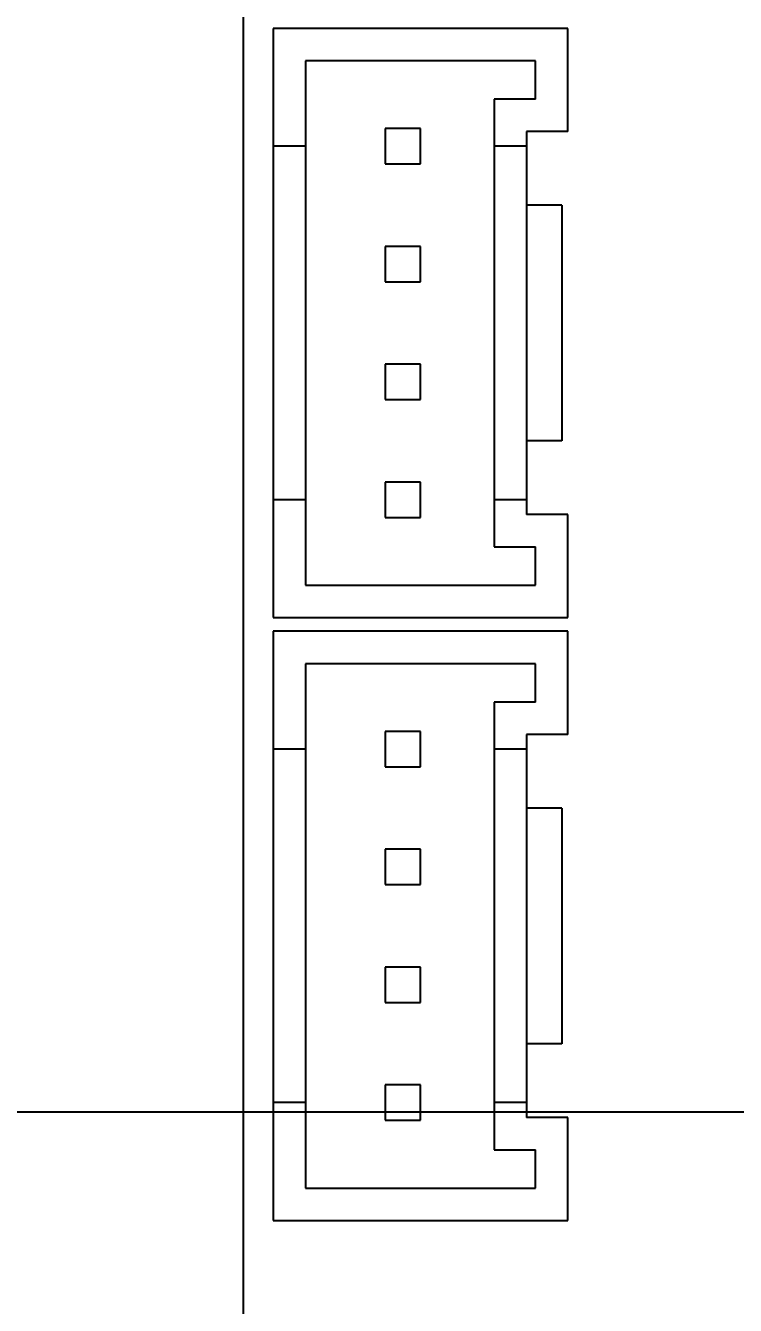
# Model space of a CAD drawing. Header units: inches. Extents: x -36 to 490, y -51 to 98.
# Drawn here: x 329.67 to 341.72, y -10.34 to 11.38 of the extents above; entities that cross this region are included whole.
import ezdxf

# ---------------------------------------------------------------- set-up
doc = ezdxf.new("R2010")
doc.units = ezdxf.units.IN
doc.header["$LTSCALE"] = 1.21
doc.header["$MEASUREMENT"] = 0
doc.header["$PDMODE"] = 3
doc.header["$PDSIZE"] = 0.3125
doc.layers.get('0').update_dxf_attribs({"linetype": 'CONTINUOUS'})
doc.layers.get('Defpoints').update_dxf_attribs({"linetype": 'CONTINUOUS'})
doc.layers.add('DIM', color=3, linetype='CONTINUOUS')
doc.styles.get("Standard").update_dxf_attribs({"font": 'txt', "width": 0.8})
doc.dimstyles.get("Standard").update_dxf_attribs({"dimtxt": 0.15625, "dimasz": 0.1875, "dimexe": 0.125, "dimexo": 0.0625, "dimgap": 0.09, "dimtad": 0, "dimtih": 1, "dimtoh": 1, "dimzin": 4, "dimdsep": 46, "dimtxsty": 'Standard', "dimblk": '_FILLED', "dimblk1": '_FILLED', "dimblk2": '_FILLED', "dimcen": 0.09, "dimazin": 1, "dimtp": 0.01, "dimtm": 0.01, "dimtfac": 1, "dimtofl": 0, "dimtmove": 0, "dimatfit": 3, "dimldrblk": '_FILLED', "dimfxl": 1, "dimtolj": 1, "dimtzin": 4, "dimarcsym": 0})

# ---------------------------------------------------------------- blocks, each defined once
blk = doc.blocks.new('_FILLED')
at = {"color": 0, "linetype": 'ByBlock'}
blk.add_solid([(0, 0), (-1, 0.1667), (-1, -0.1667)], dxfattribs=at)
blk = doc.blocks.new('*D84')
at = {"layer": 'Defpoints', "color": 0}
for p in [(345.9, 41.939), (282.734, -7.061), (345.9, -7.061)]:
    blk.add_point(p, dxfattribs=at)
at = {"layer": 'DIM', "color": 0, "lineweight": -2}
for p, q in [((345.838, 41.939), (282.609, 41.939)), ((282.734, 39.439), (282.734, 21.196)), ((282.734, -4.561), (282.734, 13.682)), ((345.838, -7.061), (282.609, -7.061))]:
    blk.add_line(p, q, dxfattribs=at)
at = {"layer": 'DIM', "color": 0, "lineweight": -2, "xscale": 2.5, "yscale": 2.5, "zscale": 2.5}
for p, rotation in [((282.734, 41.939), 90), ((282.734, -7.061), 270)]:
    blk.add_blockref('_FILLED', p, dxfattribs=dict(at, rotation=rotation))
at = {"layer": 'DIM', "color": 0, "insert": (282.734, 17.439), "char_height": 2.5, "attachment_point": 5, "rotation": 90}
blk.add_mtext('\\A1;49.00', dxfattribs=at)

msp = doc.modelspace()

# ---------------------------------------------------------------- linework, layer by layer
at = {"color": 7, "linetype": 'Continuous'}
for p, q in [((333.37, 60.224), (333.362, -10.776)), ((333.873, 11.332), (333.873, 1.332)), ((338.873, 11.332), (333.873, 11.332)), ((338.873, 9.582), (338.873, 11.332)), ((334.423, 10.782), (334.423, 1.882)), ((338.323, 10.782), (334.423, 10.782)), ((338.323, 10.132), (338.323, 10.782)), ((337.623, 10.132), (337.623, 2.532)), ((338.323, 10.132), (337.623, 10.132)), ((335.773, 9.632), (335.773, 9.032)), ((336.373, 9.632), (335.773, 9.632)), ((336.373, 9.032), (336.373, 9.632)), ((338.173, 9.582), (338.173, 3.082)), ((338.873, 9.582), (338.173, 9.582)), ((334.423, 9.332), (333.873, 9.332)), ((338.173, 9.332), (337.623, 9.332)), ((335.773, 9.032), (336.373, 9.032)), ((338.771, 8.332), (338.173, 8.332)), ((338.771, 8.332), (338.771, 4.332)), ((335.773, 7.632), (335.773, 7.032)), ((336.373, 7.632), (335.773, 7.632)), ((336.373, 7.032), (336.373, 7.632)), ((335.773, 7.032), (336.373, 7.032)), ((335.773, 5.632), (335.773, 5.032)), ((336.373, 5.632), (335.773, 5.632)), ((336.373, 5.032), (336.373, 5.632)), ((335.773, 5.032), (336.373, 5.032)), ((338.771, 4.332), (338.173, 4.332)), ((335.773, 3.632), (335.773, 3.032)), ((336.373, 3.632), (335.773, 3.632)), ((336.373, 3.032), (336.373, 3.632)), ((334.423, 3.332), (333.873, 3.332)), ((338.173, 3.332), (337.623, 3.332)), ((338.873, 3.082), (338.173, 3.082)), ((338.873, 1.332), (338.873, 3.082)), ((335.773, 3.032), (336.373, 3.032)), ((337.623, 2.532), (338.323, 2.532)), ((338.323, 1.882), (338.323, 2.532)), ((334.423, 1.882), (338.323, 1.882)), ((333.873, 1.332), (338.873, 1.332)), ((333.873, 1.098), (333.873, -8.902)), ((338.873, 1.098), (333.873, 1.098)), ((338.873, -0.652), (338.873, 1.098)), ((334.423, 0.548), (334.423, -8.352)), ((338.323, 0.548), (334.423, 0.548)), ((338.323, -0.102), (338.323, 0.548)), ((337.623, -0.102), (337.623, -7.702)), ((338.323, -0.102), (337.623, -0.102)), ((335.773, -0.602), (335.773, -1.202)), ((336.373, -0.602), (335.773, -0.602)), ((336.373, -1.202), (336.373, -0.602)), ((338.173, -0.652), (338.173, -7.152)), ((338.873, -0.652), (338.173, -0.652)), ((334.423, -0.902), (333.873, -0.902)), ((338.173, -0.902), (337.623, -0.902)), ((335.773, -1.202), (336.373, -1.202)), ((338.771, -1.902), (338.173, -1.902)), ((338.771, -1.902), (338.771, -5.902)), ((335.773, -2.602), (335.773, -3.202)), ((336.373, -2.602), (335.773, -2.602)), ((336.373, -3.202), (336.373, -2.602)), ((335.773, -3.202), (336.373, -3.202)), ((335.773, -4.602), (335.773, -5.202)), ((336.373, -4.602), (335.773, -4.602)), ((336.373, -5.202), (336.373, -4.602)), ((335.773, -5.202), (336.373, -5.202)), ((338.771, -5.902), (338.173, -5.902)), ((335.773, -6.602), (335.773, -7.202)), ((336.373, -6.602), (335.773, -6.602)), ((336.373, -7.202), (336.373, -6.602)), ((334.423, -6.902), (333.873, -6.902)), ((338.173, -6.902), (337.623, -6.902)), ((338.873, -7.152), (338.173, -7.152)), ((338.873, -8.902), (338.873, -7.152)), ((335.773, -7.202), (336.373, -7.202)), ((337.623, -7.702), (338.323, -7.702)), ((338.323, -8.352), (338.323, -7.702)), ((334.423, -8.352), (338.323, -8.352)), ((333.873, -8.902), (338.873, -8.902))]:
    msp.add_line(p, q, dxfattribs=at)

# ---------------------------------------------------------------- dimensions: what is measured, and where the dimension line sits
at = {"layer": 'DIM'}
dim = msp.add_linear_dim(base=(282.734, -7.061), p1=(345.9, 41.939), p2=(345.9, -7.061), angle=90, dimstyle='Standard', override={"dimtxt": 2.5, "dimasz": 2.5, "dimtih": 0, "dimtoh": 0, "dimzin": 0, "dimcen": 0.198, "dimadec": 0, "dimazin": 0, "dimtp": 0, "dimtm": 0, "dimtdec": 4, "dimtzin": 0}, dxfattribs=at)
dim.commit()
dim.dimension.update_dxf_attribs({"geometry": '*D84', "text_midpoint": (282.734, 17.439)})

doc.saveas('drawing.dxf')
